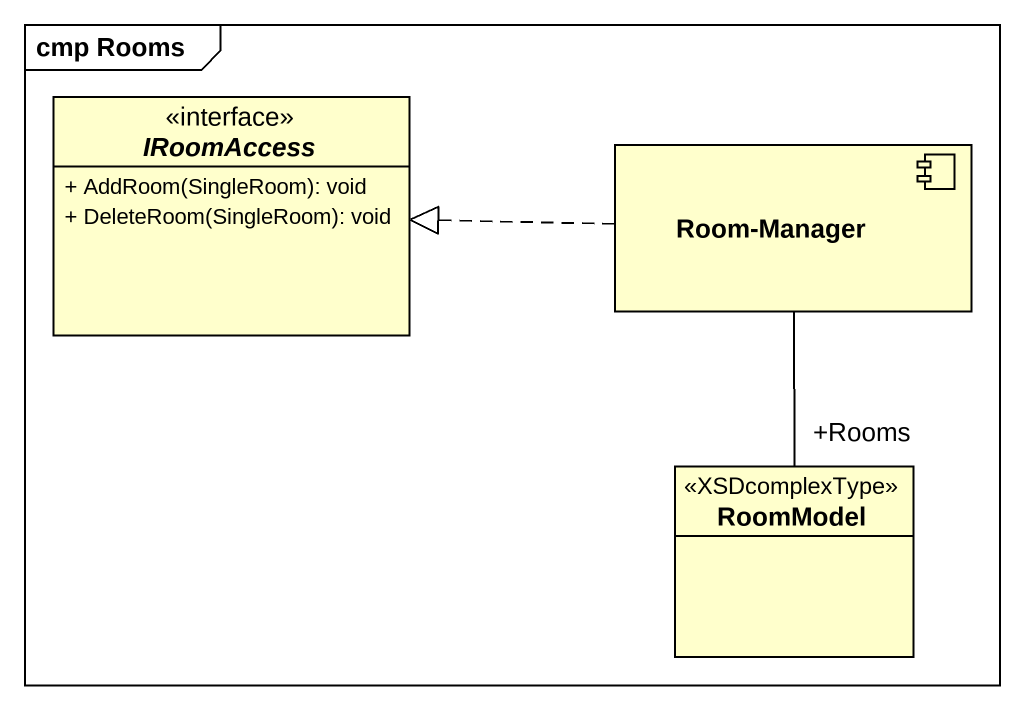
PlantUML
@startuml
mainframe cmp Rooms
allowmixing
hide circle
hide empty members
skinparam classAttributeIconSize 0
interface IRoomAccess {
  + AddRoom(SingleRoom): void
  + DeleteRoom(SingleRoom): void
}
component "Room-Manager" as Room_Manager
class RoomModel <<XSDcomplexType>>
Room_Manager .left.|> IRoomAccess
Room_Manager -- "+Rooms" RoomModel
@enduml
